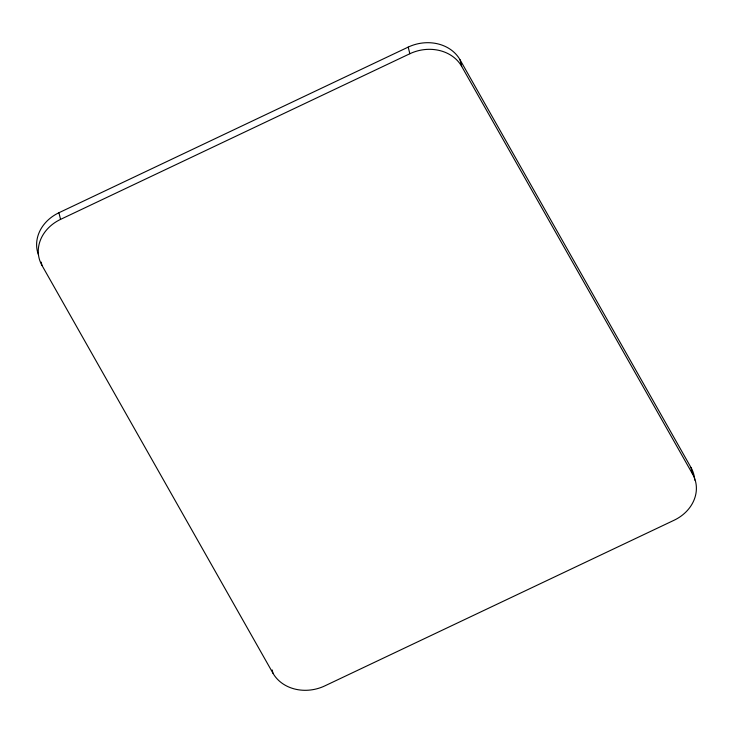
<?xml version="1.0" encoding="UTF-8"?>
<svg xmlns="http://www.w3.org/2000/svg" width="733" height="733" viewBox="0 0 733 733"><rect width="100%" height="100%" fill="white"/><g stroke="black" fill="none" stroke-linecap="round" stroke-linejoin="round"><path stroke-width="1.1" d="M38.464 254.818A39.252 33.397 -14 0 1 58.915 212.753L408.199 47.104A39.252 33.397 -14 0 1 460.022 59.758L691.017 467.581A39.252 33.397 -14 0 1 694.701 480.088M41.983 265.419A39.252 33.397 -14 0 1 60.564 219.378L409.848 53.738A39.252 33.397 -14 0 1 461.68 66.391L692.667 474.205A39.252 33.397 -14 0 1 674.085 520.247L324.801 685.896A39.252 33.397 -14 0 1 272.978 673.242L41.983 265.419L41.158 262.102M691.017 467.581L692.667 474.205M460.022 59.758L461.68 66.391M408.199 47.104L409.848 53.738M272.154 669.925L272.978 673.242M58.915 212.753L60.564 219.378"/></g></svg>
